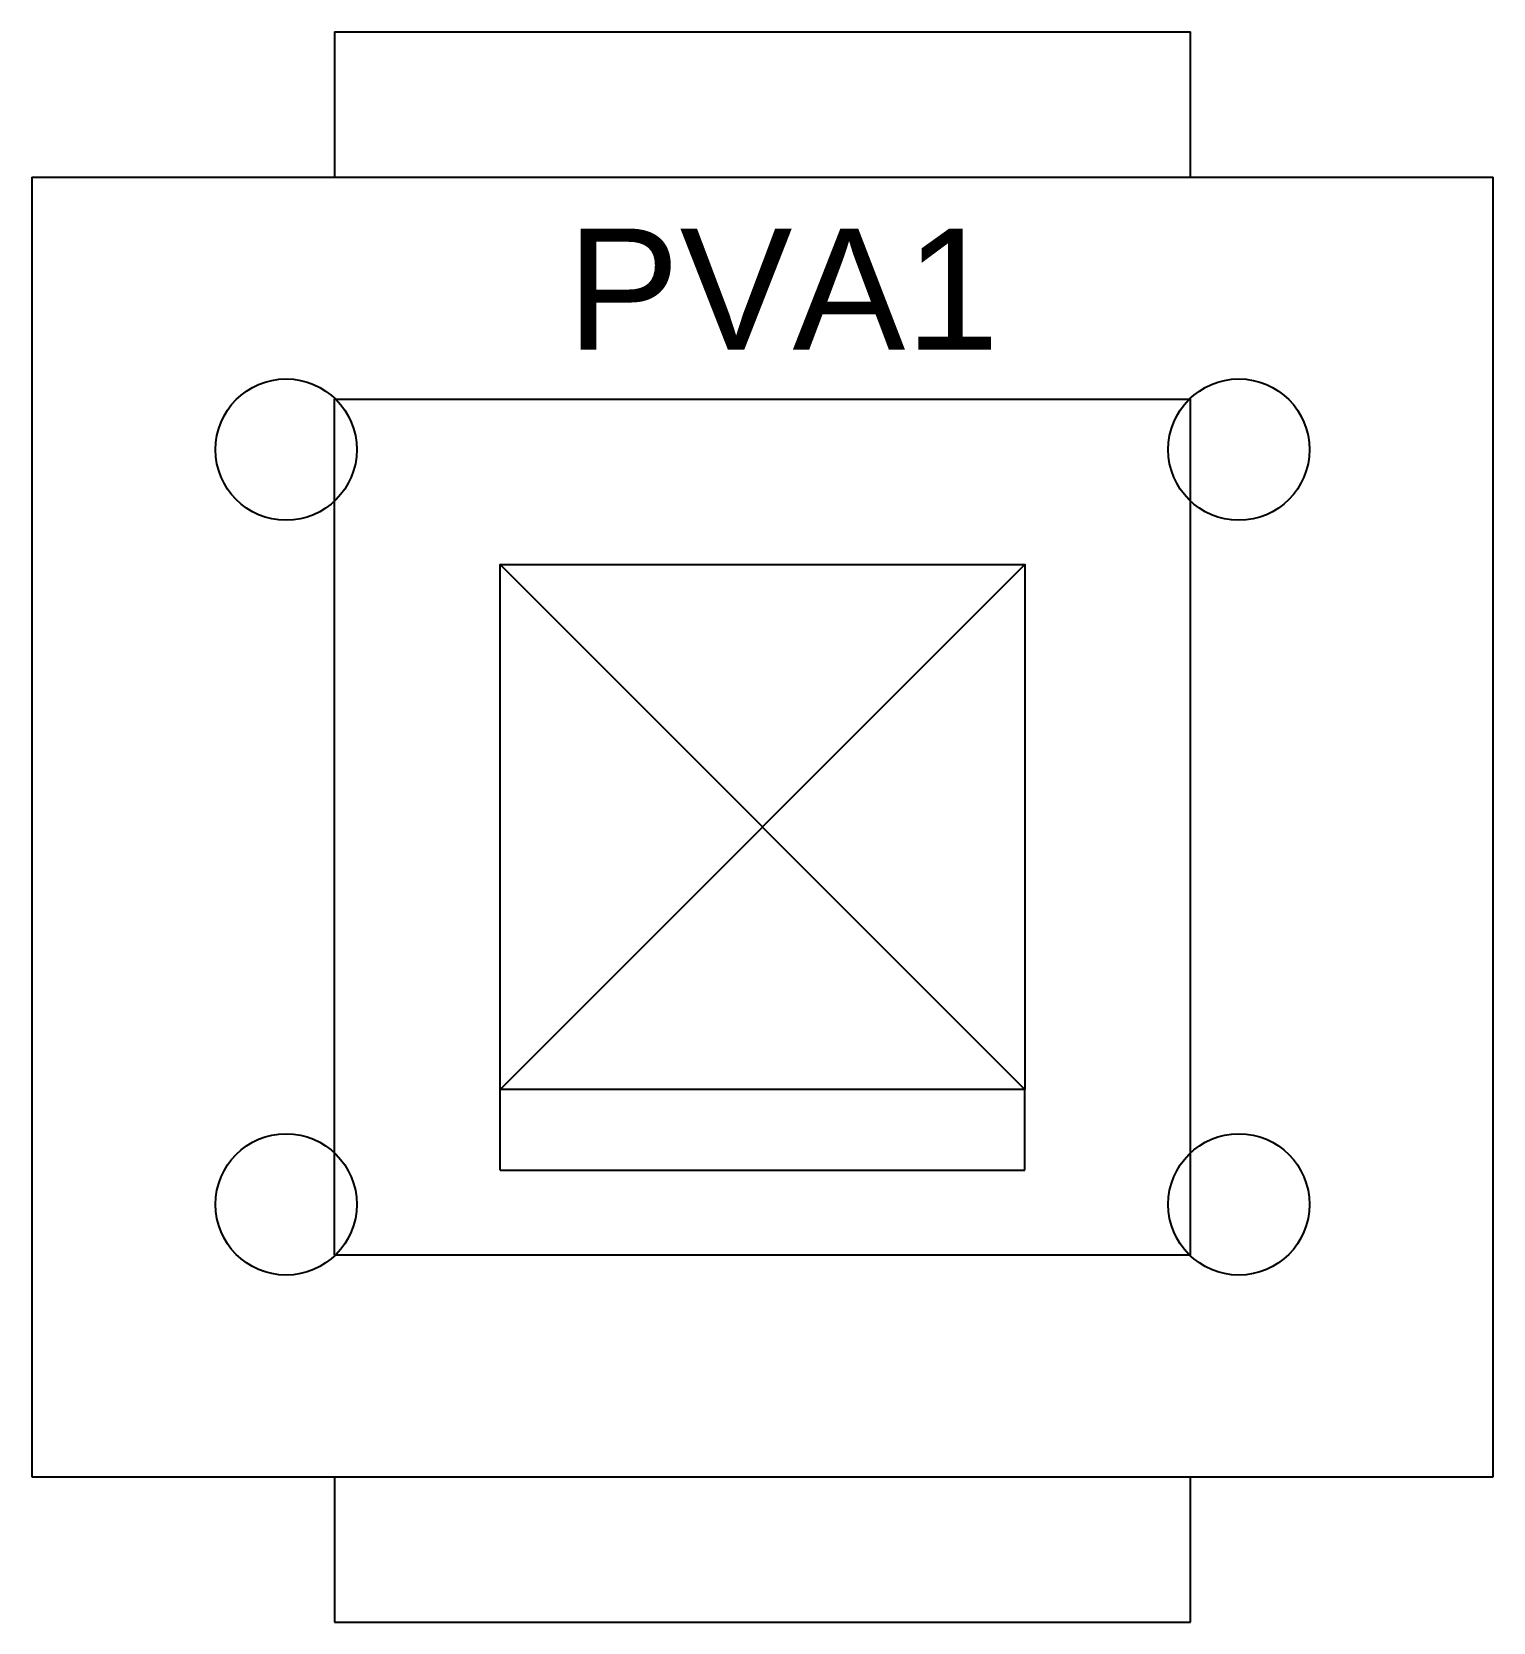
# Model space of a CAD drawing. Header units: inches. Extents: x -0.181 to 0.181, y -0.197 to 0.197.
import ezdxf
from ezdxf.enums import TextEntityAlignment as Align

# ---------------------------------------------------------------- set-up
doc = ezdxf.new("R2010")
doc.units = ezdxf.units.IN
doc.header["$MEASUREMENT"] = 0
doc.layers.get('0').update_dxf_attribs({"color": 5})
doc.styles.get("Standard").update_dxf_attribs({"font": 'arial.ttf'})

msp = doc.modelspace()

# ---------------------------------------------------------------- linework, layer by layer
for p, q in [((-0.106, 0.197), (0.106, 0.197)), ((-0.106, 0.197), (-0.106, 0.161)), ((0.106, 0.161), (0.106, 0.197)), ((-0.181, 0.161), (-0.181, -0.161)), ((-0.181, 0.161), (0.181, 0.161)), ((0.181, -0.161), (0.181, 0.161)), ((-0.106, -0.106), (-0.106, 0.106)), ((-0.106, 0.106), (0.106, 0.106)), ((0.106, -0.106), (0.106, 0.106)), ((-0.065, 0.065), (0.065, -0.065)), ((-0.065, -0.065), (0.065, 0.065)), ((-0.065, -0.085), (-0.065, -0.065)), ((0.065, -0.085), (0.065, -0.065)), ((-0.065, -0.085), (0.065, -0.085)), ((-0.106, -0.106), (0.106, -0.106)), ((-0.181, -0.161), (0.181, -0.161)), ((-0.106, -0.161), (-0.106, -0.197)), ((0.106, -0.197), (0.106, -0.161)), ((-0.106, -0.197), (0.106, -0.197))]:
    msp.add_line(p, q)
msp.add_lwpolyline([(-0.065, -0.065), (-0.065, 0.065), (0.065, 0.065), (0.065, -0.065)], close=True)
for centre in [(-0.118, 0.0935), (0.118, 0.0935), (-0.118, -0.0935), (0.118, -0.0935)]:
    msp.add_circle(centre, 0.0175)

# ---------------------------------------------------------------- texts
msp.add_text('PVA1', height=0.03).set_placement((-0.04847, 0.13324), align=Align.MIDDLE_LEFT)

doc.saveas('drawing.dxf')
